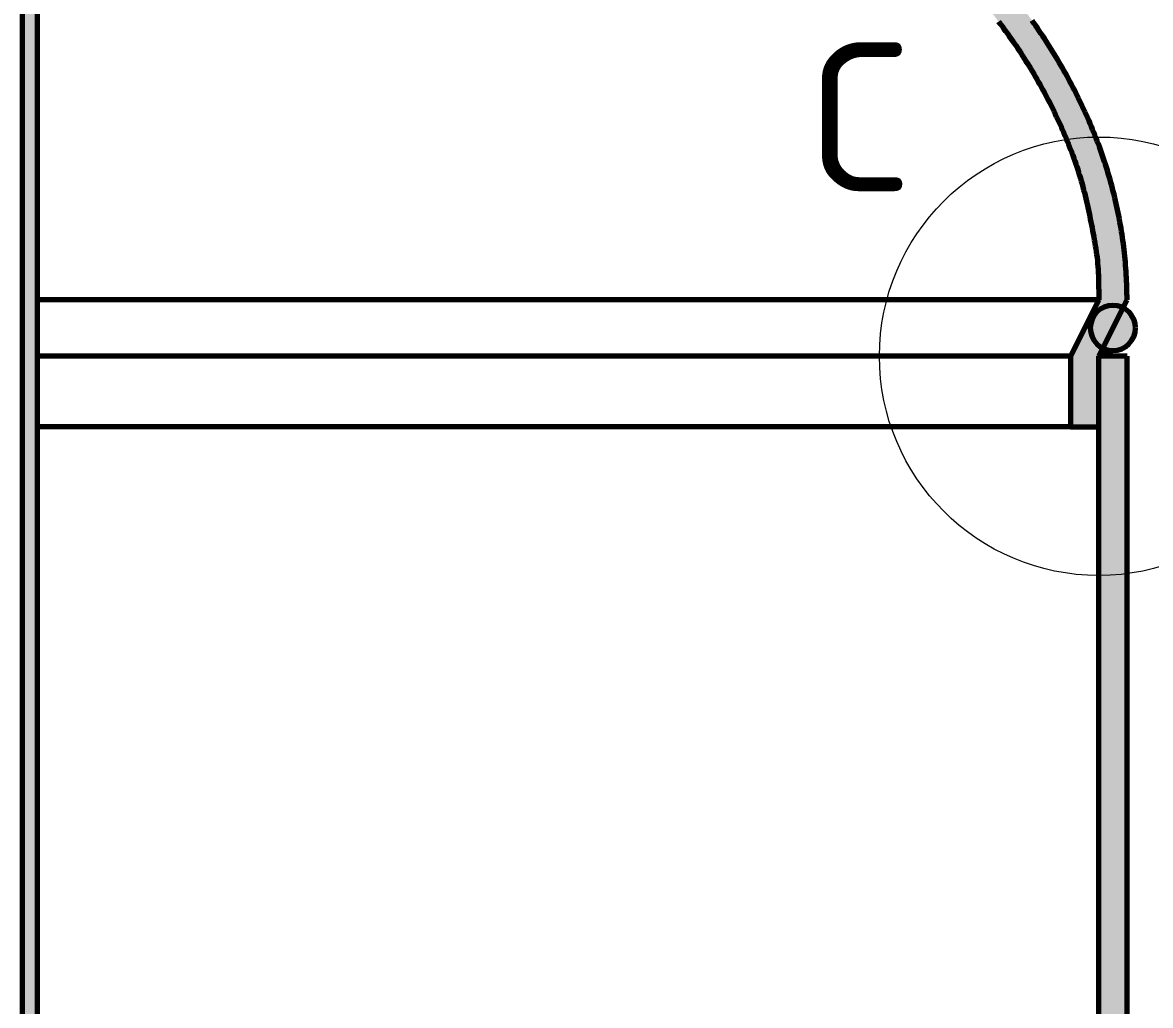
# Model space of a CAD drawing. Header units: millimetres. Extents: x 0 to 2382, y 0 to 420.
# Drawn here: x 765.9 to 803.79, y 271.74 to 304.77 of the extents above; entities that cross this region are included whole.
import ezdxf
from ezdxf.enums import TextEntityAlignment as Align

# ---------------------------------------------------------------- set-up
doc = ezdxf.new("R2010")
doc.units = ezdxf.units.MM
for name, color, linetype, lineweight in [('01-VISIBLE', 7, 'CONTINUOUS', 70), ('04-COTA', 3, 'CONTINUOUS', 18), ('05-RAYADO', 8, 'CONTINUOUS', 18), ('06-TEXTO', 7, 'CONTINUOUS', 25), ('08-FINA', 5, 'CONTINUOUS', 18)]:
    doc.layers.add(name, color=color, linetype=linetype, lineweight=lineweight)
doc.styles.add('ISO3098', font='isocpeur.ttf')
doc.dimstyles.new('FLAMA-IRAM', dxfattribs={"dimtxt": 3.5, "dimasz": 3.5, "dimexe": 2, "dimexo": 1.5, "dimgap": 1, "dimtad": 1, "dimdec": 1, "dimtxsty": 'ISO3098', "dimblk": 'IRAM_FLECHA', "dimblk1": 'IRAM_FLECHA', "dimblk2": 'IRAM_FLECHA', "dimcen": 2.5, "dimclrd": 256, "dimclre": 256, "dimclrt": 256, "dimazin": 3, "dimtfac": 1, "dimtmove": 0, "dimatfit": 3, "dimlwd": 18, "dimlwe": 18})

# ---------------------------------------------------------------- blocks, each defined once
blk = doc.blocks.new('IRAM_FLECHA')
blk.add_solid([(0, 0), (-1, 0.125), (-1, -0.125)])

msp = doc.modelspace()

# ---------------------------------------------------------------- hatches: boundary and pattern name
at = {"layer": '05-RAYADO'}
h = msp.add_hatch(color=7, dxfattribs=at)
h.dxf.hatch_style = 1
h.paths.add_polyline_path([(765.9, 322.788), (766.4, 322.788), (766.4, 93.922), (765.9, 93.922)])
h = msp.add_hatch(color=7, dxfattribs=at)
h.dxf.hatch_style = 1
h.paths.add_polyline_path([(802.05, 293.552), (802.05, 291.177), (801.1, 291.177), (801.1, 293.552), (802.05, 295.452), (802.05, 295.553), (802.049, 295.654), (802.049, 295.755), (802.047, 295.857), (802.046, 295.958), (802.043, 296.059), (802.041, 296.16), (802.037, 296.261), (802.032, 296.362), (802.027, 296.463), (802.02, 296.564), (802.012, 296.665), (802.003, 296.766), (801.992, 296.866), (801.979, 296.967), (801.964, 297.067), (801.949, 297.167), (801.932, 297.267), (801.915, 297.367), (801.898, 297.466), (801.88, 297.566), (801.862, 297.665), (801.843, 297.765), (801.825, 297.864), (801.806, 297.964), (801.786, 298.063), (801.766, 298.162), (801.746, 298.261), (801.725, 298.36), (801.704, 298.459), (801.683, 298.558), (801.66, 298.657), (801.638, 298.756), (801.615, 298.854), (801.591, 298.953), (801.566, 299.051), (801.541, 299.149), (801.515, 299.247), (801.489, 299.344), (801.461, 299.442), (801.433, 299.539), (801.404, 299.636), (801.374, 299.732), (801.343, 299.829), (801.311, 299.925), (801.279, 300.021), (801.246, 300.116), (801.212, 300.212), (801.177, 300.307), (801.142, 300.402), (801.106, 300.496), (801.069, 300.59), (801.032, 300.684), (800.994, 300.778), (800.955, 300.872), (800.915, 300.965), (800.875, 301.058), (800.835, 301.15), (800.794, 301.243), (800.752, 301.335), (800.71, 301.427), (800.668, 301.519), (800.625, 301.611), (800.581, 301.702), (800.537, 301.793), (800.492, 301.884), (800.447, 301.974), (800.402, 302.065), (800.356, 302.155), (800.309, 302.245), (800.262, 302.334), (800.214, 302.424), (800.166, 302.513), (800.117, 302.601), (800.068, 302.69), (800.019, 302.778), (799.969, 302.866), (799.918, 302.953), (799.867, 303.041), (799.815, 303.128), (799.763, 303.214), (799.71, 303.301), (799.657, 303.387), (799.603, 303.473), (799.549, 303.558), (799.494, 303.643), (799.439, 303.728), (799.383, 303.813), (799.327, 303.897), (799.271, 303.981), (799.214, 304.064), (799.156, 304.148), (799.098, 304.231), (799.04, 304.313), (798.981, 304.396), (798.922, 304.478), (798.862, 304.559), (798.802, 304.641), (798.742, 304.722), (798.681, 304.803), (798.62, 304.883), (798.558, 304.964), (798.496, 305.044), (798.434, 305.123), (798.371, 305.203), (798.308, 305.282), (798.244, 305.36), (798.18, 305.439), (798.116, 305.517), (798.051, 305.595), (797.986, 305.672), (797.921, 305.75), (797.855, 305.827), (797.789, 305.903), (797.722, 305.979), (797.656, 306.055), (797.589, 306.131), (797.521, 306.207), (797.453, 306.282), (797.385, 306.357), (797.317, 306.431), (797.248, 306.505), (797.179, 306.579), (797.109, 306.653), (797.04, 306.726), (796.969, 306.799), (796.899, 306.872), (796.828, 306.944), (796.757, 307.016), (796.686, 307.088), (796.614, 307.16), (796.542, 307.231), (796.47, 307.302), (796.398, 307.372), (796.325, 307.443), (796.252, 307.513), (796.179, 307.582), (796.105, 307.652), (796.031, 307.721), (795.957, 307.79), (795.882, 307.858), (795.808, 307.926), (795.733, 307.994), (795.657, 308.062), (795.582, 308.129), (795.506, 308.196), (795.43, 308.263), (795.354, 308.33), (795.277, 308.396), (795.201, 308.462), (795.124, 308.528), (795.046, 308.593), (794.969, 308.658), (794.891, 308.723), (794.813, 308.787), (794.735, 308.852), (794.657, 308.916), (794.578, 308.979), (794.499, 309.043), (794.42, 309.106), (794.341, 309.169), (794.261, 309.231), (794.181, 309.293), (794.101, 309.355), (794.021, 309.417), (793.941, 309.479), (793.86, 309.54), (793.779, 309.601), (793.698, 309.661), (793.617, 309.722), (793.536, 309.782), (793.454, 309.842), (793.372, 309.901), (793.29, 309.96), (793.208, 310.019), (793.126, 310.078), (793.043, 310.137), (792.96, 310.195), (792.877, 310.253), (792.794, 310.311), (792.711, 310.368), (792.627, 310.425), (792.544, 310.482), (792.46, 310.539), (792.376, 310.595), (792.292, 310.651), (792.207, 310.707), (792.123, 310.763), (792.038, 310.818), (791.953, 310.873), (791.868, 310.928), (791.783, 310.982), (791.697, 311.037), (791.612, 311.091), (791.526, 311.145), (791.44, 311.198), (791.354, 311.252), (791.268, 311.305), (791.182, 311.357), (791.095, 311.41), (791.009, 311.462), (790.922, 311.514), (790.835, 311.566), (790.748, 311.618), (790.661, 311.669), (790.574, 311.72), (790.486, 311.771), (790.398, 311.822), (790.311, 311.872), (790.223, 311.922), (790.135, 311.972), (790.046, 312.022), (789.958, 312.071), (789.87, 312.12), (789.781, 312.169), (789.692, 312.218), (789.604, 312.266), (789.515, 312.314), (789.425, 312.362), (789.336, 312.41), (789.247, 312.457), (789.157, 312.505), (789.068, 312.552), (788.978, 312.599), (788.888, 312.645), (788.798, 312.691), (788.708, 312.738), (788.618, 312.783), (788.528, 312.829), (788.437, 312.874), (788.347, 312.92), (788.256, 312.965), (788.165, 313.009), (788.074, 313.054), (787.983, 313.098), (787.892, 313.142), (787.801, 313.186), (787.71, 313.23), (787.618, 313.273), (787.527, 313.316), (787.435, 313.359), (787.343, 313.402), (787.251, 313.444), (787.16, 313.486), (787.068, 313.529), (786.975, 313.57), (786.883, 313.612), (786.791, 313.653), (786.698, 313.695), (786.606, 313.735), (786.513, 313.776), (786.42, 313.817), (786.328, 313.857), (786.235, 313.897), (786.142, 313.937), (786.049, 313.977), (785.955, 314.016), (785.862, 314.055), (785.769, 314.094), (785.675, 314.133), (785.582, 314.172), (785.488, 314.21), (785.394, 314.248), (785.301, 314.286), (785.207, 314.324), (785.113, 314.362), (785.019, 314.399), (784.925, 314.436), (784.83, 314.473), (784.736, 314.51), (784.642, 314.546), (784.547, 314.583), (784.453, 314.619), (784.358, 314.655), (784.263, 314.69), (784.169, 314.726), (784.074, 314.761), (783.979, 314.796), (783.884, 314.831), (783.789, 314.866), (783.694, 314.9), (783.599, 314.935), (783.503, 314.969), (783.408, 315.003), (783.313, 315.036), (783.217, 315.07), (783.121, 315.103), (783.026, 315.136), (782.93, 315.169), (782.834, 315.202), (782.739, 315.234), (782.643, 315.267), (782.547, 315.299), (782.451, 315.331), (782.355, 315.362), (782.258, 315.394), (782.162, 315.425), (782.066, 315.456), (781.97, 315.487), (781.873, 315.518), (781.777, 315.549), (781.68, 315.579), (781.584, 315.609), (781.487, 315.639), (781.39, 315.669), (781.293, 315.699), (781.197, 315.728), (781.1, 315.757), (781.003, 315.786), (780.906, 315.815), (780.809, 315.844), (780.712, 315.872), (780.614, 315.9), (780.517, 315.929), (780.42, 315.956), (780.323, 315.984), (780.225, 316.012), (780.128, 316.039), (780.03, 316.066), (779.933, 316.093), (779.835, 316.12), (779.738, 316.146), (779.64, 316.173), (779.542, 316.199), (779.444, 316.225), (779.347, 316.251), (779.249, 316.277), (779.151, 316.302), (779.053, 316.327), (778.955, 316.353), (778.857, 316.378), (778.759, 316.402), (778.66, 316.427), (778.562, 316.451), (778.464, 316.476), (778.366, 316.5), (778.267, 316.523), (778.169, 316.547), (778.071, 316.571), (777.972, 316.594), (777.874, 316.617), (777.775, 316.64), (777.676, 316.663), (777.578, 316.685), (777.479, 316.708), (777.38, 316.73), (777.282, 316.752), (777.183, 316.774), (777.084, 316.796), (776.985, 316.817), (776.886, 316.839), (776.787, 316.86), (776.688, 316.881), (776.589, 316.902), (776.49, 316.922), (776.391, 316.943), (776.292, 316.963), (776.193, 316.983), (776.094, 317.003), (775.994, 317.023), (775.895, 317.043), (775.796, 317.062), (775.696, 317.081), (775.597, 317.1), (775.498, 317.119), (775.398, 317.138), (775.299, 317.157), (775.199, 317.175), (775.1, 317.193), (775, 317.211), (774.9, 317.229), (774.801, 317.247), (774.701, 317.264), (774.601, 317.282), (774.502, 317.299), (774.402, 317.316), (774.302, 317.333), (774.202, 317.349), (774.103, 317.366), (774.003, 317.382), (773.903, 317.398), (773.803, 317.414), (773.703, 317.43), (773.603, 317.446), (773.503, 317.461), (773.403, 317.477), (773.303, 317.492), (773.203, 317.507), (773.103, 317.522), (773.003, 317.536), (772.902, 317.551), (772.802, 317.565), (772.702, 317.579), (772.602, 317.593), (772.502, 317.607), (772.401, 317.621), (772.301, 317.634), (772.201, 317.648), (772.1, 317.661), (772, 317.674), (772, 318.628), (772.104, 318.615), (772.208, 318.602), (772.312, 318.588), (772.416, 318.575), (772.52, 318.562), (772.624, 318.548), (772.728, 318.535), (772.832, 318.522), (772.936, 318.508), (773.04, 318.495), (773.144, 318.481), (773.248, 318.467), (773.352, 318.454), (773.456, 318.44), (773.56, 318.426), (773.664, 318.412), (773.768, 318.398), (773.872, 318.384), (773.976, 318.37), (774.08, 318.356), (774.183, 318.341), (774.287, 318.326), (774.391, 318.311), (774.495, 318.295), (774.598, 318.279), (774.702, 318.261), (774.805, 318.242), (774.907, 318.22), (775.008, 318.192), (775.109, 318.161), (775.21, 318.133), (775.312, 318.109), (775.414, 318.085), (775.516, 318.063), (775.619, 318.041), (775.721, 318.019), (775.824, 317.998), (775.927, 317.977), (776.03, 317.956), (776.132, 317.935), (776.235, 317.914), (776.338, 317.893), (776.441, 317.872), (776.543, 317.851), (776.646, 317.83), (776.749, 317.809), (776.852, 317.788), (776.954, 317.767), (777.057, 317.746), (777.16, 317.725), (777.263, 317.704), (777.365, 317.683), (777.468, 317.661), (777.571, 317.64), (777.673, 317.618), (777.776, 317.596), (777.878, 317.574), (777.981, 317.552), (778.083, 317.53), (778.186, 317.507), (778.288, 317.484), (778.39, 317.461), (778.493, 317.438), (778.595, 317.414), (778.697, 317.39), (778.799, 317.366), (778.901, 317.342), (779.003, 317.317), (779.105, 317.292), (779.206, 317.267), (779.308, 317.241), (779.41, 317.215), (779.511, 317.189), (779.613, 317.162), (779.714, 317.135), (779.815, 317.108), (779.917, 317.08), (780.018, 317.053), (780.119, 317.025), (780.22, 316.996), (780.321, 316.967), (780.421, 316.938), (780.522, 316.909), (780.623, 316.88), (780.723, 316.85), (780.824, 316.82), (780.924, 316.79), (781.025, 316.76), (781.125, 316.729), (781.225, 316.698), (781.325, 316.667), (781.426, 316.636), (781.526, 316.605), (781.626, 316.574), (781.726, 316.543), (781.826, 316.511), (781.926, 316.479), (782.026, 316.447), (782.126, 316.415), (782.225, 316.383), (782.325, 316.351), (782.425, 316.319), (782.525, 316.286), (782.624, 316.253), (782.724, 316.22), (782.823, 316.187), (782.923, 316.154), (783.022, 316.12), (783.122, 316.087), (783.221, 316.053), (783.32, 316.019), (783.419, 315.985), (783.518, 315.95), (783.617, 315.916), (783.716, 315.881), (783.815, 315.846), (783.914, 315.811), (784.013, 315.776), (784.111, 315.74), (784.21, 315.704), (784.308, 315.668), (784.407, 315.632), (784.505, 315.595), (784.603, 315.558), (784.701, 315.521), (784.799, 315.484), (784.897, 315.447), (784.995, 315.409), (785.093, 315.371), (785.19, 315.333), (785.288, 315.294), (785.386, 315.256), (785.483, 315.217), (785.58, 315.178), (785.677, 315.138), (785.775, 315.099), (785.872, 315.059), (785.968, 315.019), (786.065, 314.978), (786.162, 314.938), (786.259, 314.897), (786.355, 314.856), (786.452, 314.815), (786.548, 314.774), (786.644, 314.732), (786.74, 314.69), (786.836, 314.648), (786.932, 314.606), (787.028, 314.563), (787.124, 314.52), (787.22, 314.477), (787.315, 314.434), (787.411, 314.391), (787.506, 314.347), (787.601, 314.303), (787.696, 314.259), (787.791, 314.215), (787.886, 314.17), (787.981, 314.125), (788.076, 314.08), (788.171, 314.035), (788.265, 313.99), (788.359, 313.944), (788.454, 313.898), (788.548, 313.852), (788.642, 313.806), (788.736, 313.759), (788.83, 313.712), (788.923, 313.665), (789.017, 313.618), (789.111, 313.57), (789.204, 313.522), (789.297, 313.474), (789.39, 313.426), (789.483, 313.378), (789.576, 313.329), (789.669, 313.28), (789.761, 313.23), (789.854, 313.181), (789.946, 313.131), (790.038, 313.081), (790.13, 313.031), (790.222, 312.98), (790.314, 312.93), (790.406, 312.879), (790.497, 312.827), (790.588, 312.776), (790.68, 312.724), (790.771, 312.672), (790.862, 312.62), (790.952, 312.567), (791.043, 312.514), (791.133, 312.461), (791.224, 312.408), (791.314, 312.355), (791.404, 312.301), (791.494, 312.247), (791.583, 312.192), (791.673, 312.138), (791.762, 312.083), (791.852, 312.028), (791.941, 311.972), (792.03, 311.917), (792.118, 311.861), (792.207, 311.805), (792.295, 311.748), (792.384, 311.692), (792.472, 311.635), (792.56, 311.578), (792.647, 311.52), (792.735, 311.462), (792.822, 311.404), (792.909, 311.346), (792.996, 311.288), (793.083, 311.229), (793.17, 311.17), (793.256, 311.11), (793.343, 311.051), (793.429, 310.991), (793.515, 310.931), (793.6, 310.87), (793.686, 310.809), (793.771, 310.748), (793.856, 310.687), (793.941, 310.626), (794.026, 310.564), (794.11, 310.502), (794.195, 310.439), (794.279, 310.377), (794.363, 310.314), (794.446, 310.25), (794.53, 310.187), (794.613, 310.123), (794.696, 310.059), (794.779, 309.995), (794.861, 309.93), (794.944, 309.865), (795.026, 309.8), (795.108, 309.734), (795.189, 309.668), (795.271, 309.602), (795.352, 309.536), (795.433, 309.469), (795.514, 309.402), (795.594, 309.335), (795.674, 309.268), (795.754, 309.2), (795.834, 309.132), (795.913, 309.063), (795.993, 308.994), (796.072, 308.925), (796.15, 308.856), (796.229, 308.786), (796.307, 308.717), (796.385, 308.646), (796.462, 308.576), (796.54, 308.505), (796.617, 308.434), (796.694, 308.362), (796.77, 308.291), (796.846, 308.219), (796.922, 308.146), (796.998, 308.074), (797.073, 308.001), (797.148, 307.928), (797.223, 307.854), (797.298, 307.78), (797.372, 307.706), (797.446, 307.632), (797.519, 307.557), (797.592, 307.482), (797.665, 307.406), (797.738, 307.331), (797.81, 307.255), (797.882, 307.178), (797.954, 307.102), (798.025, 307.025), (798.096, 306.948), (798.167, 306.87), (798.237, 306.792), (798.307, 306.714), (798.376, 306.636), (798.445, 306.557), (798.514, 306.478), (798.583, 306.398), (798.651, 306.319), (798.719, 306.239), (798.786, 306.158), (798.853, 306.078), (798.92, 305.997), (798.986, 305.915), (799.052, 305.834), (799.117, 305.752), (799.183, 305.67), (799.247, 305.587), (799.312, 305.504), (799.375, 305.421), (799.439, 305.338), (799.502, 305.254), (799.565, 305.17), (799.627, 305.085), (799.689, 305.001), (799.75, 304.915), (799.811, 304.83), (799.872, 304.745), (799.932, 304.659), (799.991, 304.572), (800.05, 304.486), (800.109, 304.399), (800.167, 304.312), (800.225, 304.224), (800.283, 304.136), (800.339, 304.048), (800.396, 303.96), (800.452, 303.871), (800.507, 303.782), (800.562, 303.693), (800.617, 303.603), (800.671, 303.513), (800.724, 303.423), (800.777, 303.332), (800.829, 303.242), (800.881, 303.15), (800.933, 303.059), (800.984, 302.967), (801.034, 302.875), (801.084, 302.783), (801.133, 302.691), (801.182, 302.598), (801.23, 302.505), (801.278, 302.411), (801.325, 302.317), (801.371, 302.223), (801.417, 302.129), (801.463, 302.035), (801.508, 301.94), (801.552, 301.845), (801.595, 301.749), (801.639, 301.654), (801.681, 301.558), (801.723, 301.462), (801.764, 301.365), (801.805, 301.269), (801.845, 301.172), (801.885, 301.075), (801.923, 300.977), (801.962, 300.88), (801.999, 300.782), (802.036, 300.684), (802.073, 300.585), (802.108, 300.487), (802.143, 300.388), (802.178, 300.289), (802.212, 300.189), (802.245, 300.09), (802.277, 299.99), (802.309, 299.89), (802.34, 299.79), (802.37, 299.69), (802.4, 299.589), (802.429, 299.488), (802.458, 299.387), (802.485, 299.286), (802.512, 299.185), (802.539, 299.083), (802.564, 298.982), (802.589, 298.88), (802.613, 298.778), (802.637, 298.676), (802.659, 298.573), (802.682, 298.471), (802.703, 298.368), (802.724, 298.265), (802.743, 298.162), (802.763, 298.059), (802.781, 297.956), (802.799, 297.853), (802.816, 297.749), (802.832, 297.646), (802.848, 297.542), (802.863, 297.438), (802.877, 297.334), (802.89, 297.23), (802.903, 297.126), (802.914, 297.022), (802.925, 296.917), (802.936, 296.813), (802.945, 296.709), (802.954, 296.604), (802.962, 296.5), (802.969, 296.395), (802.976, 296.29), (802.981, 296.186), (802.986, 296.081), (802.991, 295.976), (802.994, 295.871), (802.997, 295.766), (802.998, 295.662), (803, 295.557), (803, 295.452)])
h = msp.add_hatch(color=7, dxfattribs=at)
h.dxf.hatch_style = 1
h.paths.add_polyline_path([(803.285, 294.502), (803.284, 294.462), (803.281, 294.422), (803.275, 294.382), (803.268, 294.342), (803.259, 294.303), (803.247, 294.265), (803.234, 294.227), (803.218, 294.19), (803.201, 294.154), (803.182, 294.119), (803.16, 294.085), (803.137, 294.052), (803.113, 294.02), (803.087, 293.99), (803.059, 293.961), (803.03, 293.933), (802.999, 293.908), (802.967, 293.883), (802.934, 293.861), (802.899, 293.84), (802.864, 293.821), (802.827, 293.805), (802.79, 293.79), (802.752, 293.777), (802.714, 293.766), (802.674, 293.757), (802.635, 293.75), (802.595, 293.745), (802.555, 293.742), (802.515, 293.742), (802.475, 293.743), (802.435, 293.747), (802.395, 293.753), (802.356, 293.761), (802.317, 293.771), (802.279, 293.783), (802.241, 293.797), (802.204, 293.813), (802.168, 293.831), (802.133, 293.85), (802.1, 293.872), (802.067, 293.895), (802.036, 293.92), (802.006, 293.947), (801.977, 293.975), (801.95, 294.005), (801.925, 294.036), (801.901, 294.068), (801.879, 294.102), (801.859, 294.136), (801.84, 294.172), (801.824, 294.209), (801.809, 294.246), (801.797, 294.284), (801.786, 294.323), (801.778, 294.362), (801.772, 294.402), (801.767, 294.442), (801.765, 294.482), (801.765, 294.522), (801.767, 294.562), (801.772, 294.602), (801.778, 294.641), (801.786, 294.681), (801.797, 294.719), (801.809, 294.758), (801.824, 294.795), (801.84, 294.832), (801.859, 294.867), (801.879, 294.902), (801.901, 294.935), (801.925, 294.968), (801.95, 294.999), (801.977, 295.028), (802.006, 295.057), (802.036, 295.083), (802.067, 295.108), (802.1, 295.132), (802.133, 295.153), (802.168, 295.173), (802.204, 295.191), (802.241, 295.207), (802.279, 295.221), (802.317, 295.233), (802.356, 295.243), (802.395, 295.251), (802.435, 295.256), (802.475, 295.26), (802.515, 295.262), (802.555, 295.261), (802.595, 295.259), (802.635, 295.254), (802.674, 295.247), (802.714, 295.238), (802.752, 295.227), (802.79, 295.214), (802.827, 295.199), (802.864, 295.182), (802.899, 295.163), (802.934, 295.143), (802.967, 295.12), (802.999, 295.096), (803.03, 295.07), (803.059, 295.043), (803.087, 295.014), (803.113, 294.983), (803.137, 294.952), (803.16, 294.919), (803.182, 294.885), (803.201, 294.849), (803.218, 294.813), (803.234, 294.776), (803.247, 294.739), (803.259, 294.7), (803.268, 294.661), (803.275, 294.622), (803.281, 294.582), (803.284, 294.542)])
h = msp.add_hatch(color=7, dxfattribs=at)
h.dxf.hatch_style = 1
h.paths.add_polyline_path([(802.05, 293.552), (803, 293.552), (803, 113.552), (802.05, 113.552)])

# ---------------------------------------------------------------- linework, layer by layer
at = {"layer": '01-VISIBLE'}
for p, q in [((765.9, 93.922), (765.9, 322.788)), ((766.4, 93.922), (766.4, 322.788)), ((802.05, 295.452), (801.1, 293.552)), ((802.05, 293.552), (803, 295.452)), ((801.1, 293.552), (801.1, 291.177)), ((803, 293.552), (802.05, 293.552)), ((802.05, 113.552), (802.05, 293.552)), ((802.05, 291.177), (802.05, 293.552)), ((803, 113.552), (803, 293.552)), ((801.1, 291.177), (802.05, 291.177))]:
    msp.add_line(p, q, dxfattribs=at)
for points in [[(798.681, 304.803), (798.742, 304.722), (798.802, 304.641), (798.862, 304.559), (798.922, 304.478), (798.981, 304.396), (799.04, 304.313), (799.098, 304.231), (799.156, 304.148), (799.214, 304.064), (799.271, 303.981), (799.327, 303.897), (799.383, 303.813), (799.439, 303.728), (799.494, 303.643), (799.549, 303.558), (799.603, 303.473), (799.657, 303.387), (799.71, 303.301), (799.763, 303.214), (799.815, 303.128), (799.867, 303.041), (799.918, 302.953), (799.969, 302.866), (800.019, 302.778), (800.068, 302.69), (800.117, 302.601), (800.166, 302.513), (800.214, 302.424), (800.262, 302.334), (800.309, 302.245), (800.356, 302.155), (800.402, 302.065), (800.447, 301.974), (800.492, 301.884), (800.537, 301.793), (800.581, 301.702), (800.625, 301.611), (800.668, 301.519), (800.71, 301.427), (800.752, 301.335), (800.794, 301.243), (800.835, 301.15), (800.875, 301.058), (800.915, 300.965), (800.955, 300.872), (800.994, 300.778), (801.032, 300.684), (801.069, 300.59), (801.106, 300.496), (801.142, 300.402), (801.177, 300.307), (801.212, 300.212), (801.246, 300.116), (801.279, 300.021), (801.311, 299.925), (801.343, 299.829), (801.374, 299.732), (801.404, 299.636), (801.433, 299.539), (801.461, 299.442), (801.489, 299.344), (801.515, 299.247), (801.541, 299.149), (801.566, 299.051), (801.591, 298.953), (801.615, 298.854), (801.638, 298.756), (801.66, 298.657), (801.683, 298.558), (801.704, 298.459), (801.725, 298.36), (801.746, 298.261), (801.766, 298.162), (801.786, 298.063), (801.806, 297.964), (801.825, 297.864), (801.843, 297.765), (801.862, 297.665), (801.88, 297.566), (801.898, 297.466), (801.915, 297.367), (801.932, 297.267), (801.949, 297.167), (801.964, 297.067), (801.979, 296.967), (801.992, 296.866), (802.003, 296.766), (802.012, 296.665), (802.02, 296.564), (802.027, 296.463), (802.032, 296.362), (802.037, 296.261), (802.041, 296.16), (802.043, 296.059), (802.046, 295.958), (802.047, 295.857), (802.049, 295.755), (802.049, 295.654), (802.05, 295.553), (802.05, 295.452)], [(803, 295.452), (803, 295.557), (802.998, 295.662), (802.997, 295.766), (802.994, 295.871), (802.991, 295.976), (802.986, 296.081), (802.981, 296.186), (802.976, 296.29), (802.969, 296.395), (802.962, 296.5), (802.954, 296.604), (802.945, 296.709), (802.936, 296.813), (802.925, 296.917), (802.914, 297.022), (802.903, 297.126), (802.89, 297.23), (802.877, 297.334), (802.863, 297.438), (802.848, 297.542), (802.832, 297.646), (802.816, 297.749), (802.799, 297.853), (802.781, 297.956), (802.763, 298.059), (802.743, 298.162), (802.724, 298.265), (802.703, 298.368), (802.682, 298.471), (802.659, 298.573), (802.637, 298.676), (802.613, 298.778), (802.589, 298.88), (802.564, 298.982), (802.539, 299.083), (802.512, 299.185), (802.485, 299.286), (802.458, 299.387), (802.429, 299.488), (802.4, 299.589), (802.37, 299.69), (802.34, 299.79), (802.309, 299.89), (802.277, 299.99), (802.245, 300.09), (802.212, 300.189), (802.178, 300.289), (802.143, 300.388), (802.108, 300.487), (802.073, 300.585), (802.036, 300.684), (801.999, 300.782), (801.962, 300.88), (801.923, 300.977), (801.885, 301.075), (801.845, 301.172), (801.805, 301.269), (801.764, 301.365), (801.723, 301.462), (801.681, 301.558), (801.639, 301.654), (801.595, 301.749), (801.552, 301.845), (801.508, 301.94), (801.463, 302.035), (801.417, 302.129), (801.371, 302.223), (801.325, 302.317), (801.278, 302.411), (801.23, 302.505), (801.182, 302.598), (801.133, 302.691), (801.084, 302.783), (801.034, 302.875), (800.984, 302.967), (800.933, 303.059), (800.881, 303.15), (800.829, 303.242), (800.777, 303.332), (800.724, 303.423), (800.671, 303.513), (800.617, 303.603), (800.562, 303.693), (800.507, 303.782), (800.452, 303.871), (800.396, 303.96), (800.339, 304.048), (800.283, 304.136), (800.225, 304.224), (800.167, 304.312), (800.109, 304.399), (800.05, 304.486), (799.991, 304.572), (799.932, 304.659), (799.872, 304.745), (799.811, 304.83)], [(802.05, 295.452), (801.961, 295.452), (801.872, 295.452), (801.783, 295.452), (801.693, 295.452), (801.604, 295.452), (801.515, 295.452), (801.426, 295.452), (801.337, 295.452), (801.248, 295.452), (801.159, 295.452), (801.07, 295.452), (800.981, 295.452), (800.891, 295.452), (800.802, 295.452), (800.713, 295.452), (800.624, 295.452), (800.535, 295.452), (800.446, 295.452), (800.357, 295.452), (800.268, 295.452), (800.178, 295.452), (800.089, 295.452), (800, 295.452), (799.911, 295.452), (799.822, 295.452), (799.733, 295.452), (799.644, 295.452), (799.554, 295.452), (799.465, 295.452), (799.376, 295.452), (799.287, 295.452), (799.198, 295.452), (799.109, 295.452), (799.02, 295.452), (798.931, 295.452), (798.841, 295.452), (798.752, 295.452), (798.663, 295.452), (798.574, 295.452), (798.485, 295.452), (798.396, 295.452), (798.307, 295.452), (798.218, 295.452), (798.129, 295.452), (798.039, 295.452), (797.95, 295.452), (797.861, 295.452), (797.772, 295.452), (797.683, 295.452), (797.594, 295.452), (797.505, 295.452), (797.415, 295.452), (797.326, 295.452), (797.237, 295.452), (797.148, 295.452), (797.059, 295.452), (796.97, 295.452), (796.881, 295.452), (796.792, 295.452), (796.702, 295.452), (796.613, 295.452), (796.524, 295.452), (796.435, 295.452), (796.346, 295.452), (796.257, 295.452), (796.168, 295.452), (796.079, 295.452), (795.99, 295.452), (795.9, 295.452), (795.811, 295.452), (795.722, 295.452), (795.633, 295.452), (795.544, 295.452), (795.455, 295.452), (795.366, 295.452), (795.276, 295.452), (795.187, 295.452), (795.098, 295.452), (795.009, 295.452), (794.92, 295.452), (794.831, 295.452), (794.742, 295.452), (794.653, 295.452), (794.563, 295.452), (794.474, 295.452), (794.385, 295.452), (794.296, 295.452), (794.207, 295.452), (794.118, 295.452), (794.029, 295.452), (793.94, 295.452), (793.851, 295.452), (793.761, 295.452), (793.672, 295.452), (793.583, 295.452), (793.494, 295.452), (793.405, 295.452), (793.316, 295.452), (793.227, 295.452), (793.138, 295.452), (793.048, 295.452), (792.959, 295.452), (792.87, 295.452), (792.781, 295.452), (792.692, 295.452), (792.603, 295.452), (792.514, 295.452), (792.424, 295.452), (792.335, 295.452), (792.246, 295.452), (792.157, 295.452), (792.068, 295.452), (791.979, 295.452), (791.89, 295.452), (791.801, 295.452), (791.712, 295.452), (791.622, 295.452), (791.533, 295.452), (791.444, 295.452), (791.355, 295.452), (791.266, 295.452), (791.177, 295.452), (791.088, 295.452), (790.999, 295.452), (790.909, 295.452), (790.82, 295.452), (790.731, 295.452), (790.642, 295.452), (790.553, 295.452), (790.464, 295.452), (790.375, 295.452), (790.285, 295.452), (790.196, 295.452), (790.107, 295.452), (790.018, 295.452), (789.929, 295.452), (789.84, 295.452), (789.751, 295.452), (789.662, 295.452), (789.572, 295.452), (789.483, 295.452), (789.394, 295.452), (789.305, 295.452), (789.216, 295.452), (789.127, 295.452), (789.038, 295.452), (788.949, 295.452), (788.86, 295.452), (788.77, 295.452), (788.681, 295.452), (788.592, 295.452), (788.503, 295.452), (788.414, 295.452), (788.325, 295.452), (788.236, 295.452), (788.147, 295.452), (788.057, 295.452), (787.968, 295.452), (787.879, 295.452), (787.79, 295.452), (787.701, 295.452), (787.612, 295.452), (787.523, 295.452), (787.433, 295.452), (787.344, 295.452), (787.255, 295.452), (787.166, 295.452), (787.077, 295.452), (786.988, 295.452), (786.899, 295.452), (786.81, 295.452), (786.721, 295.452), (786.631, 295.452), (786.542, 295.452), (786.453, 295.452), (786.364, 295.452), (786.275, 295.452), (786.186, 295.452), (786.097, 295.452), (786.008, 295.452), (785.918, 295.452), (785.829, 295.452), (785.74, 295.452), (785.651, 295.452), (785.562, 295.452), (785.473, 295.452), (785.384, 295.452), (785.294, 295.452), (785.205, 295.452), (785.116, 295.452), (785.027, 295.452), (784.938, 295.452), (784.849, 295.452), (784.76, 295.452), (784.671, 295.452), (784.582, 295.452), (784.492, 295.452), (784.403, 295.452), (784.314, 295.452), (784.225, 295.452), (784.136, 295.452), (784.047, 295.452), (783.958, 295.452), (783.869, 295.452), (783.779, 295.452), (783.69, 295.452), (783.601, 295.452), (783.512, 295.452), (783.423, 295.452), (783.334, 295.452), (783.245, 295.452), (783.155, 295.452), (783.066, 295.452), (782.977, 295.452), (782.888, 295.452), (782.799, 295.452), (782.71, 295.452), (782.621, 295.452), (782.532, 295.452), (782.442, 295.452), (782.353, 295.452), (782.264, 295.452), (782.175, 295.452), (782.086, 295.452), (781.997, 295.452), (781.908, 295.452), (781.819, 295.452), (781.73, 295.452), (781.64, 295.452), (781.551, 295.452), (781.462, 295.452), (781.373, 295.452), (781.284, 295.452), (781.195, 295.452), (781.106, 295.452), (781.016, 295.452), (780.927, 295.452), (780.838, 295.452), (780.749, 295.452), (780.66, 295.452), (780.571, 295.452), (780.482, 295.452), (780.393, 295.452), (780.303, 295.452), (780.214, 295.452), (780.125, 295.452), (780.036, 295.452), (779.947, 295.452), (779.858, 295.452), (779.769, 295.452), (779.68, 295.452), (779.591, 295.452), (779.501, 295.452), (779.412, 295.452), (779.323, 295.452), (779.234, 295.452), (779.145, 295.452), (779.056, 295.452), (778.967, 295.452), (778.878, 295.452), (778.788, 295.452), (778.699, 295.452), (778.61, 295.452), (778.521, 295.452), (778.432, 295.452), (778.343, 295.452), (778.254, 295.452), (778.164, 295.452), (778.075, 295.452), (777.986, 295.452), (777.897, 295.452), (777.808, 295.452), (777.719, 295.452), (777.63, 295.452), (777.541, 295.452), (777.452, 295.452), (777.362, 295.452), (777.273, 295.452), (777.184, 295.452), (777.095, 295.452), (777.006, 295.452), (776.917, 295.452), (776.828, 295.452), (776.739, 295.452), (776.649, 295.452), (776.56, 295.452), (776.471, 295.452), (776.382, 295.452), (776.293, 295.452), (776.204, 295.452), (776.115, 295.452), (776.025, 295.452), (775.936, 295.452), (775.847, 295.452), (775.758, 295.452), (775.669, 295.452), (775.58, 295.452), (775.491, 295.452), (775.402, 295.452), (775.312, 295.452), (775.223, 295.452), (775.134, 295.452), (775.045, 295.452), (774.956, 295.452), (774.867, 295.452), (774.778, 295.452), (774.689, 295.452), (774.6, 295.452), (774.51, 295.452), (774.421, 295.452), (774.332, 295.452), (774.243, 295.452), (774.154, 295.452), (774.065, 295.452), (773.976, 295.452), (773.886, 295.452), (773.797, 295.452), (773.708, 295.452), (773.619, 295.452), (773.53, 295.452), (773.441, 295.452), (773.352, 295.452), (773.263, 295.452), (773.173, 295.452), (773.084, 295.452), (772.995, 295.452), (772.906, 295.452), (772.817, 295.452), (772.728, 295.452), (772.639, 295.452), (772.55, 295.452), (772.461, 295.452), (772.371, 295.452), (772.282, 295.452), (772.193, 295.452), (772.104, 295.452), (772.015, 295.452), (771.926, 295.452), (771.837, 295.452), (771.747, 295.452), (771.658, 295.452), (771.569, 295.452), (771.48, 295.452), (771.391, 295.452), (771.302, 295.452), (771.213, 295.452), (771.124, 295.452), (771.034, 295.452), (770.945, 295.452), (770.856, 295.452), (770.767, 295.452), (770.678, 295.452), (770.589, 295.452), (770.5, 295.452), (770.411, 295.452), (770.322, 295.452), (770.232, 295.452), (770.143, 295.452), (770.054, 295.452), (769.965, 295.452), (769.876, 295.452), (769.787, 295.452), (769.698, 295.452), (769.609, 295.452), (769.519, 295.452), (769.43, 295.452), (769.341, 295.452), (769.252, 295.452), (769.163, 295.452), (769.074, 295.452), (768.985, 295.452), (768.895, 295.452), (768.806, 295.452), (768.717, 295.452), (768.628, 295.452), (768.539, 295.452), (768.45, 295.452), (768.361, 295.452), (768.272, 295.452), (768.183, 295.452), (768.093, 295.452), (768.004, 295.452), (767.915, 295.452), (767.826, 295.452), (767.737, 295.452), (767.648, 295.452), (767.559, 295.452), (767.47, 295.452), (767.38, 295.452), (767.291, 295.452), (767.202, 295.452), (767.113, 295.452), (767.024, 295.452), (766.935, 295.452), (766.846, 295.452), (766.756, 295.452), (766.667, 295.452), (766.578, 295.452), (766.489, 295.452), (766.4, 295.452)], [(802.145, 293.742), (802.208, 293.742), (802.272, 293.742), (802.335, 293.742), (802.398, 293.742), (802.462, 293.742), (802.525, 293.742)], [(801.1, 293.552), (801.013, 293.552), (800.927, 293.552), (800.84, 293.552), (800.753, 293.552), (800.666, 293.552), (800.58, 293.552), (800.493, 293.552), (800.406, 293.552), (800.319, 293.552), (800.232, 293.552), (800.146, 293.552), (800.059, 293.552), (799.972, 293.552), (799.885, 293.552), (799.799, 293.552), (799.712, 293.552), (799.625, 293.552), (799.538, 293.552), (799.452, 293.552), (799.365, 293.552), (799.278, 293.552), (799.192, 293.552), (799.105, 293.552), (799.018, 293.552), (798.931, 293.552), (798.845, 293.552), (798.758, 293.552), (798.671, 293.552), (798.584, 293.552), (798.497, 293.552), (798.411, 293.552), (798.324, 293.552), (798.237, 293.552), (798.15, 293.552), (798.064, 293.552), (797.977, 293.552), (797.89, 293.552), (797.803, 293.552), (797.717, 293.552), (797.63, 293.552), (797.543, 293.552), (797.457, 293.552), (797.37, 293.552), (797.283, 293.552), (797.196, 293.552), (797.11, 293.552), (797.023, 293.552), (796.936, 293.552), (796.849, 293.552), (796.763, 293.552), (796.676, 293.552), (796.589, 293.552), (796.502, 293.552), (796.415, 293.552), (796.329, 293.552), (796.242, 293.552), (796.155, 293.552), (796.068, 293.552), (795.982, 293.552), (795.895, 293.552), (795.808, 293.552), (795.721, 293.552), (795.635, 293.552), (795.548, 293.552), (795.461, 293.552), (795.375, 293.552), (795.288, 293.552), (795.201, 293.552), (795.114, 293.552), (795.028, 293.552), (794.941, 293.552), (794.854, 293.552), (794.767, 293.552), (794.681, 293.552), (794.594, 293.552), (794.507, 293.552), (794.42, 293.552), (794.333, 293.552), (794.247, 293.552), (794.16, 293.552), (794.073, 293.552), (793.986, 293.552), (793.9, 293.552), (793.813, 293.552), (793.726, 293.552), (793.639, 293.552), (793.553, 293.552), (793.466, 293.552), (793.379, 293.552), (793.293, 293.552), (793.206, 293.552), (793.119, 293.552), (793.032, 293.552), (792.946, 293.552), (792.859, 293.552), (792.772, 293.552), (792.685, 293.552), (792.599, 293.552), (792.512, 293.552), (792.425, 293.552), (792.338, 293.552), (792.251, 293.552), (792.165, 293.552), (792.078, 293.552), (791.991, 293.552), (791.904, 293.552), (791.818, 293.552), (791.731, 293.552), (791.644, 293.552), (791.558, 293.552), (791.471, 293.552), (791.384, 293.552), (791.297, 293.552), (791.211, 293.552), (791.124, 293.552), (791.037, 293.552), (790.95, 293.552), (790.864, 293.552), (790.777, 293.552), (790.69, 293.552), (790.603, 293.552), (790.516, 293.552), (790.43, 293.552), (790.343, 293.552), (790.256, 293.552), (790.169, 293.552), (790.083, 293.552), (789.996, 293.552), (789.909, 293.552), (789.822, 293.552), (789.736, 293.552), (789.649, 293.552), (789.562, 293.552), (789.476, 293.552), (789.389, 293.552), (789.302, 293.552), (789.215, 293.552), (789.129, 293.552), (789.042, 293.552), (788.955, 293.552), (788.868, 293.552), (788.782, 293.552), (788.695, 293.552), (788.608, 293.552), (788.521, 293.552), (788.434, 293.552), (788.348, 293.552), (788.261, 293.552), (788.174, 293.552), (788.087, 293.552), (788.001, 293.552), (787.914, 293.552), (787.827, 293.552), (787.74, 293.552), (787.654, 293.552), (787.567, 293.552), (787.48, 293.552), (787.394, 293.552), (787.307, 293.552), (787.22, 293.552), (787.133, 293.552), (787.047, 293.552), (786.96, 293.552), (786.873, 293.552), (786.786, 293.552), (786.699, 293.552), (786.613, 293.552), (786.526, 293.552), (786.439, 293.552), (786.352, 293.552), (786.266, 293.552), (786.179, 293.552), (786.092, 293.552), (786.005, 293.552), (785.919, 293.552), (785.832, 293.552), (785.745, 293.552), (785.659, 293.552), (785.572, 293.552), (785.485, 293.552), (785.398, 293.552), (785.312, 293.552), (785.225, 293.552), (785.138, 293.552), (785.051, 293.552), (784.965, 293.552), (784.878, 293.552), (784.791, 293.552), (784.704, 293.552), (784.617, 293.552), (784.531, 293.552), (784.444, 293.552), (784.357, 293.552), (784.27, 293.552), (784.184, 293.552), (784.097, 293.552), (784.01, 293.552), (783.923, 293.552), (783.837, 293.552), (783.75, 293.552), (783.663, 293.552), (783.577, 293.552), (783.49, 293.552), (783.403, 293.552), (783.316, 293.552), (783.23, 293.552), (783.143, 293.552), (783.056, 293.552), (782.969, 293.552), (782.883, 293.552), (782.796, 293.552), (782.709, 293.552), (782.622, 293.552), (782.535, 293.552), (782.449, 293.552), (782.362, 293.552), (782.275, 293.552), (782.188, 293.552), (782.102, 293.552), (782.015, 293.552), (781.928, 293.552), (781.841, 293.552), (781.755, 293.552), (781.668, 293.552), (781.581, 293.552), (781.495, 293.552), (781.408, 293.552), (781.321, 293.552), (781.234, 293.552), (781.148, 293.552), (781.061, 293.552), (780.974, 293.552), (780.887, 293.552), (780.801, 293.552), (780.714, 293.552), (780.627, 293.552), (780.54, 293.552), (780.453, 293.552), (780.367, 293.552), (780.28, 293.552), (780.193, 293.552), (780.106, 293.552), (780.02, 293.552), (779.933, 293.552), (779.846, 293.552), (779.76, 293.552), (779.673, 293.552), (779.586, 293.552), (779.499, 293.552), (779.413, 293.552), (779.326, 293.552), (779.239, 293.552), (779.152, 293.552), (779.066, 293.552), (778.979, 293.552), (778.892, 293.552), (778.805, 293.552), (778.718, 293.552), (778.632, 293.552), (778.545, 293.552), (778.458, 293.552), (778.371, 293.552), (778.285, 293.552), (778.198, 293.552), (778.111, 293.552), (778.024, 293.552), (777.938, 293.552), (777.851, 293.552), (777.764, 293.552), (777.678, 293.552), (777.591, 293.552), (777.504, 293.552), (777.417, 293.552), (777.331, 293.552), (777.244, 293.552), (777.157, 293.552), (777.07, 293.552), (776.984, 293.552), (776.897, 293.552), (776.81, 293.552), (776.723, 293.552), (776.636, 293.552), (776.55, 293.552), (776.463, 293.552), (776.376, 293.552), (776.289, 293.552), (776.203, 293.552), (776.116, 293.552), (776.029, 293.552), (775.942, 293.552), (775.856, 293.552), (775.769, 293.552), (775.682, 293.552), (775.596, 293.552), (775.509, 293.552), (775.422, 293.552), (775.335, 293.552), (775.249, 293.552), (775.162, 293.552), (775.075, 293.552), (774.988, 293.552), (774.901, 293.552), (774.815, 293.552), (774.728, 293.552), (774.641, 293.552), (774.554, 293.552), (774.468, 293.552), (774.381, 293.552), (774.294, 293.552), (774.207, 293.552), (774.121, 293.552), (774.034, 293.552), (773.947, 293.552), (773.861, 293.552), (773.774, 293.552), (773.687, 293.552), (773.6, 293.552), (773.514, 293.552), (773.427, 293.552), (773.34, 293.552), (773.253, 293.552), (773.167, 293.552), (773.08, 293.552), (772.993, 293.552), (772.906, 293.552), (772.819, 293.552), (772.733, 293.552), (772.646, 293.552), (772.559, 293.552), (772.472, 293.552), (772.386, 293.552), (772.299, 293.552), (772.212, 293.552), (772.125, 293.552), (772.039, 293.552), (771.952, 293.552), (771.865, 293.552), (771.779, 293.552), (771.692, 293.552), (771.605, 293.552), (771.518, 293.552), (771.432, 293.552), (771.345, 293.552), (771.258, 293.552), (771.171, 293.552), (771.085, 293.552), (770.998, 293.552), (770.911, 293.552), (770.824, 293.552), (770.737, 293.552), (770.651, 293.552), (770.564, 293.552), (770.477, 293.552), (770.39, 293.552), (770.304, 293.552), (770.217, 293.552), (770.13, 293.552), (770.043, 293.552), (769.957, 293.552), (769.87, 293.552), (769.783, 293.552), (769.697, 293.552), (769.61, 293.552), (769.523, 293.552), (769.436, 293.552), (769.35, 293.552), (769.263, 293.552), (769.176, 293.552), (769.089, 293.552), (769.003, 293.552), (768.916, 293.552), (768.829, 293.552), (768.742, 293.552), (768.655, 293.552), (768.569, 293.552), (768.482, 293.552), (768.395, 293.552), (768.308, 293.552), (768.222, 293.552), (768.135, 293.552), (768.048, 293.552), (767.962, 293.552), (767.875, 293.552), (767.788, 293.552), (767.701, 293.552), (767.615, 293.552), (767.528, 293.552), (767.441, 293.552), (767.354, 293.552), (767.268, 293.552), (767.181, 293.552), (767.094, 293.552), (767.007, 293.552), (766.92, 293.552), (766.834, 293.552), (766.747, 293.552), (766.66, 293.552), (766.573, 293.552), (766.487, 293.552), (766.4, 293.552)], [(801.1, 291.177), (801.013, 291.177), (800.927, 291.177), (800.84, 291.177), (800.753, 291.177), (800.666, 291.177), (800.58, 291.177), (800.493, 291.177), (800.406, 291.177), (800.319, 291.177), (800.232, 291.177), (800.146, 291.177), (800.059, 291.177), (799.972, 291.177), (799.885, 291.177), (799.799, 291.177), (799.712, 291.177), (799.625, 291.177), (799.538, 291.177), (799.452, 291.177), (799.365, 291.177), (799.278, 291.177), (799.192, 291.177), (799.105, 291.177), (799.018, 291.177), (798.931, 291.177), (798.845, 291.177), (798.758, 291.177), (798.671, 291.177), (798.584, 291.177), (798.497, 291.177), (798.411, 291.177), (798.324, 291.177), (798.237, 291.177), (798.15, 291.177), (798.064, 291.177), (797.977, 291.177), (797.89, 291.177), (797.803, 291.177), (797.717, 291.177), (797.63, 291.177), (797.543, 291.177), (797.457, 291.177), (797.37, 291.177), (797.283, 291.177), (797.196, 291.177), (797.11, 291.177), (797.023, 291.177), (796.936, 291.177), (796.849, 291.177), (796.763, 291.177), (796.676, 291.177), (796.589, 291.177), (796.502, 291.177), (796.415, 291.177), (796.329, 291.177), (796.242, 291.177), (796.155, 291.177), (796.068, 291.177), (795.982, 291.177), (795.895, 291.177), (795.808, 291.177), (795.721, 291.177), (795.635, 291.177), (795.548, 291.177), (795.461, 291.177), (795.375, 291.177), (795.288, 291.177), (795.201, 291.177), (795.114, 291.177), (795.028, 291.177), (794.941, 291.177), (794.854, 291.177), (794.767, 291.177), (794.681, 291.177), (794.594, 291.177), (794.507, 291.177), (794.42, 291.177), (794.333, 291.177), (794.247, 291.177), (794.16, 291.177), (794.073, 291.177), (793.986, 291.177), (793.9, 291.177), (793.813, 291.177), (793.726, 291.177), (793.639, 291.177), (793.553, 291.177), (793.466, 291.177), (793.379, 291.177), (793.293, 291.177), (793.206, 291.177), (793.119, 291.177), (793.032, 291.177), (792.946, 291.177), (792.859, 291.177), (792.772, 291.177), (792.685, 291.177), (792.599, 291.177), (792.512, 291.177), (792.425, 291.177), (792.338, 291.177), (792.251, 291.177), (792.165, 291.177), (792.078, 291.177), (791.991, 291.177), (791.904, 291.177), (791.818, 291.177), (791.731, 291.177), (791.644, 291.177), (791.558, 291.177), (791.471, 291.177), (791.384, 291.177), (791.297, 291.177), (791.211, 291.177), (791.124, 291.177), (791.037, 291.177), (790.95, 291.177), (790.864, 291.177), (790.777, 291.177), (790.69, 291.177), (790.603, 291.177), (790.516, 291.177), (790.43, 291.177), (790.343, 291.177), (790.256, 291.177), (790.169, 291.177), (790.083, 291.177), (789.996, 291.177), (789.909, 291.177), (789.822, 291.177), (789.736, 291.177), (789.649, 291.177), (789.562, 291.177), (789.476, 291.177), (789.389, 291.177), (789.302, 291.177), (789.215, 291.177), (789.129, 291.177), (789.042, 291.177), (788.955, 291.177), (788.868, 291.177), (788.782, 291.177), (788.695, 291.177), (788.608, 291.177), (788.521, 291.177), (788.434, 291.177), (788.348, 291.177), (788.261, 291.177), (788.174, 291.177), (788.087, 291.177), (788.001, 291.177), (787.914, 291.177), (787.827, 291.177), (787.74, 291.177), (787.654, 291.177), (787.567, 291.177), (787.48, 291.177), (787.394, 291.177), (787.307, 291.177), (787.22, 291.177), (787.133, 291.177), (787.047, 291.177), (786.96, 291.177), (786.873, 291.177), (786.786, 291.177), (786.699, 291.177), (786.613, 291.177), (786.526, 291.177), (786.439, 291.177), (786.352, 291.177), (786.266, 291.177), (786.179, 291.177), (786.092, 291.177), (786.005, 291.177), (785.919, 291.177), (785.832, 291.177), (785.745, 291.177), (785.659, 291.177), (785.572, 291.177), (785.485, 291.177), (785.398, 291.177), (785.312, 291.177), (785.225, 291.177), (785.138, 291.177), (785.051, 291.177), (784.965, 291.177), (784.878, 291.177), (784.791, 291.177), (784.704, 291.177), (784.617, 291.177), (784.531, 291.177), (784.444, 291.177), (784.357, 291.177), (784.27, 291.177), (784.184, 291.177), (784.097, 291.177), (784.01, 291.177), (783.923, 291.177), (783.837, 291.177), (783.75, 291.177), (783.663, 291.177), (783.577, 291.177), (783.49, 291.177), (783.403, 291.177), (783.316, 291.177), (783.23, 291.177), (783.143, 291.177), (783.056, 291.177), (782.969, 291.177), (782.883, 291.177), (782.796, 291.177), (782.709, 291.177), (782.622, 291.177), (782.535, 291.177), (782.449, 291.177), (782.362, 291.177), (782.275, 291.177), (782.188, 291.177), (782.102, 291.177), (782.015, 291.177), (781.928, 291.177), (781.841, 291.177), (781.755, 291.177), (781.668, 291.177), (781.581, 291.177), (781.495, 291.177), (781.408, 291.177), (781.321, 291.177), (781.234, 291.177), (781.148, 291.177), (781.061, 291.177), (780.974, 291.177), (780.887, 291.177), (780.801, 291.177), (780.714, 291.177), (780.627, 291.177), (780.54, 291.177), (780.453, 291.177), (780.367, 291.177), (780.28, 291.177), (780.193, 291.177), (780.106, 291.177), (780.02, 291.177), (779.933, 291.177), (779.846, 291.177), (779.76, 291.177), (779.673, 291.177), (779.586, 291.177), (779.499, 291.177), (779.413, 291.177), (779.326, 291.177), (779.239, 291.177), (779.152, 291.177), (779.066, 291.177), (778.979, 291.177), (778.892, 291.177), (778.805, 291.177), (778.718, 291.177), (778.632, 291.177), (778.545, 291.177), (778.458, 291.177), (778.371, 291.177), (778.285, 291.177), (778.198, 291.177), (778.111, 291.177), (778.024, 291.177), (777.938, 291.177), (777.851, 291.177), (777.764, 291.177), (777.678, 291.177), (777.591, 291.177), (777.504, 291.177), (777.417, 291.177), (777.331, 291.177), (777.244, 291.177), (777.157, 291.177), (777.07, 291.177), (776.984, 291.177), (776.897, 291.177), (776.81, 291.177), (776.723, 291.177), (776.636, 291.177), (776.55, 291.177), (776.463, 291.177), (776.376, 291.177), (776.289, 291.177), (776.203, 291.177), (776.116, 291.177), (776.029, 291.177), (775.942, 291.177), (775.856, 291.177), (775.769, 291.177), (775.682, 291.177), (775.596, 291.177), (775.509, 291.177), (775.422, 291.177), (775.335, 291.177), (775.249, 291.177), (775.162, 291.177), (775.075, 291.177), (774.988, 291.177), (774.901, 291.177), (774.815, 291.177), (774.728, 291.177), (774.641, 291.177), (774.554, 291.177), (774.468, 291.177), (774.381, 291.177), (774.294, 291.177), (774.207, 291.177), (774.121, 291.177), (774.034, 291.177), (773.947, 291.177), (773.861, 291.177), (773.774, 291.177), (773.687, 291.177), (773.6, 291.177), (773.514, 291.177), (773.427, 291.177), (773.34, 291.177), (773.253, 291.177), (773.167, 291.177), (773.08, 291.177), (772.993, 291.177), (772.906, 291.177), (772.819, 291.177), (772.733, 291.177), (772.646, 291.177), (772.559, 291.177), (772.472, 291.177), (772.386, 291.177), (772.299, 291.177), (772.212, 291.177), (772.125, 291.177), (772.039, 291.177), (771.952, 291.177), (771.865, 291.177), (771.779, 291.177), (771.692, 291.177), (771.605, 291.177), (771.518, 291.177), (771.432, 291.177), (771.345, 291.177), (771.258, 291.177), (771.171, 291.177), (771.085, 291.177), (770.998, 291.177), (770.911, 291.177), (770.824, 291.177), (770.737, 291.177), (770.651, 291.177), (770.564, 291.177), (770.477, 291.177), (770.39, 291.177), (770.304, 291.177), (770.217, 291.177), (770.13, 291.177), (770.043, 291.177), (769.957, 291.177), (769.87, 291.177), (769.783, 291.177), (769.697, 291.177), (769.61, 291.177), (769.523, 291.177), (769.436, 291.177), (769.35, 291.177), (769.263, 291.177), (769.176, 291.177), (769.089, 291.177), (769.003, 291.177), (768.916, 291.177), (768.829, 291.177), (768.742, 291.177), (768.655, 291.177), (768.569, 291.177), (768.482, 291.177), (768.395, 291.177), (768.308, 291.177), (768.222, 291.177), (768.135, 291.177), (768.048, 291.177), (767.962, 291.177), (767.875, 291.177), (767.788, 291.177), (767.701, 291.177), (767.615, 291.177), (767.528, 291.177), (767.441, 291.177), (767.354, 291.177), (767.268, 291.177), (767.181, 291.177), (767.094, 291.177), (767.007, 291.177), (766.92, 291.177), (766.834, 291.177), (766.747, 291.177), (766.66, 291.177), (766.573, 291.177), (766.487, 291.177), (766.4, 291.177)]]:
    msp.add_lwpolyline(points, dxfattribs=at)
for start, end in [(90, -90), (0, 90), (-90, 0)]:
    msp.add_arc((802.525, 294.502), 0.76, start, end, dxfattribs=at)
at = {"layer": '08-FINA'}
msp.add_circle((802.05, 293.552), 7.367, dxfattribs=at)

# ---------------------------------------------------------------- texts
at = {"layer": '06-TEXTO', "style": 'ISO3098'}
msp.add_text('C', height=5, dxfattribs=at).set_placement((794.013, 301.589), align=Align.MIDDLE_CENTER)

# ---------------------------------------------------------------- dimensions: what is measured, and where the dimension line sits
at = {"layer": '04-COTA'}
for base, p1 in [((825, 87.972), (803, 87.972)), ((814, 293.552), (803, 293.552))]:
    msp.add_linear_dim(base=base, p1=p1, p2=(772.8, 326.028), angle=90, dimstyle='FLAMA-IRAM', override={"dimlfac": 5}, dxfattribs=at).render()

doc.saveas('drawing.dxf')
